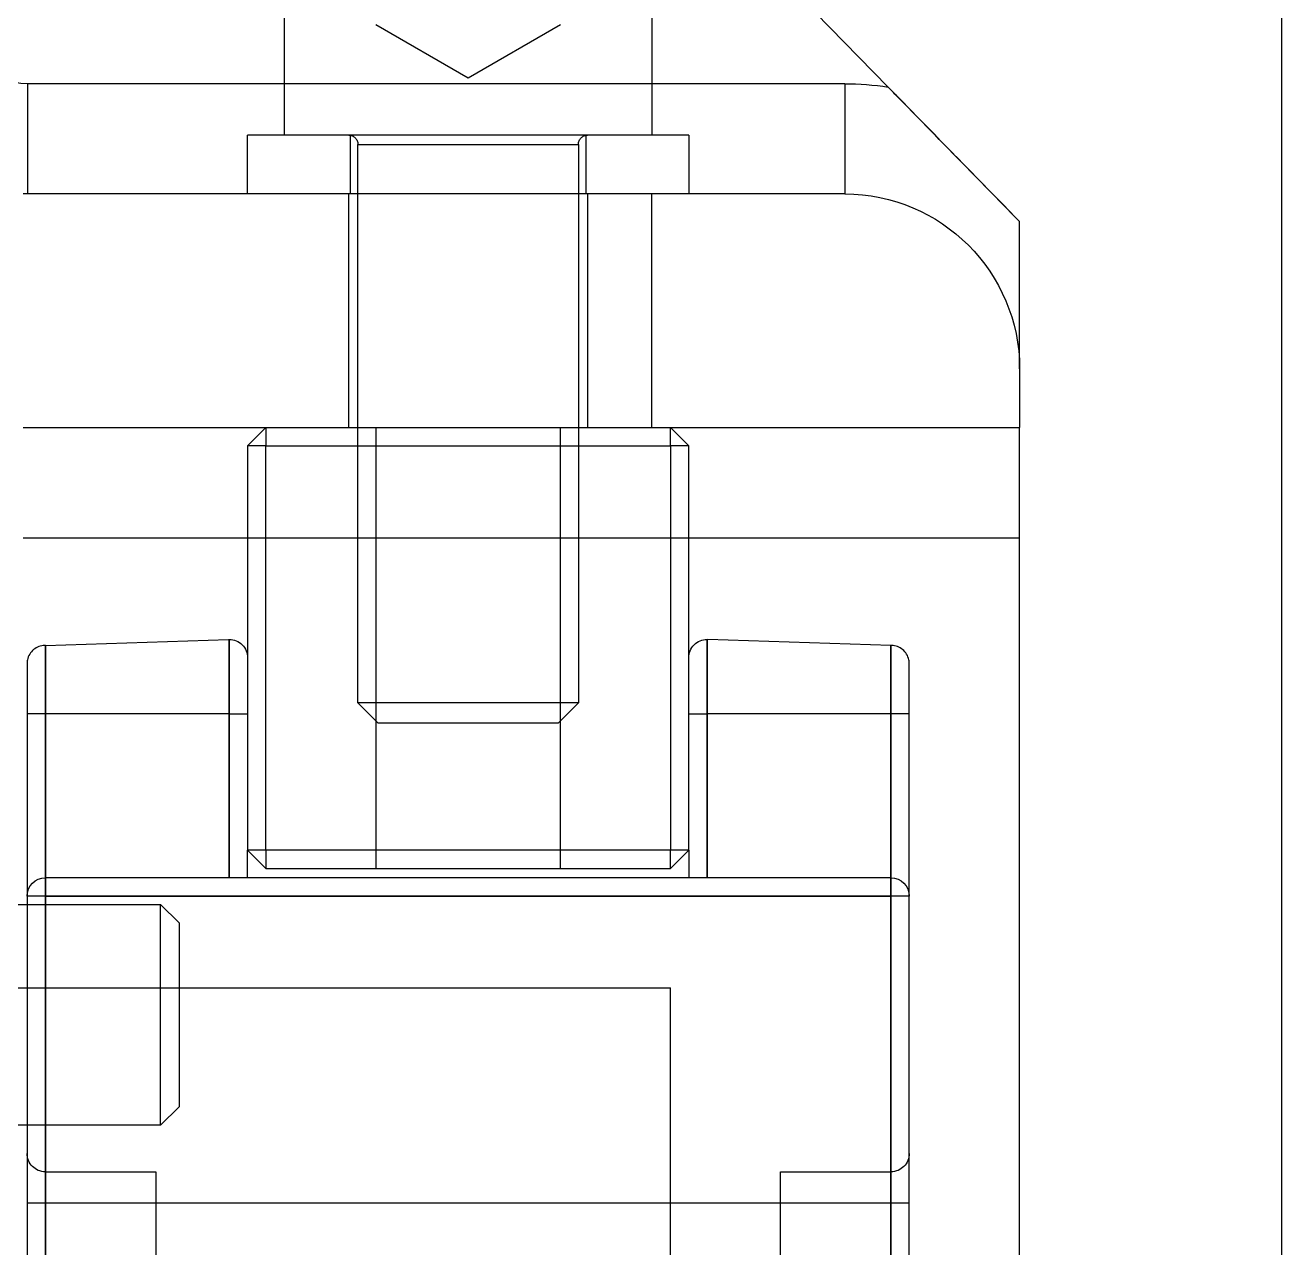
# Model space of a CAD drawing. Header units: metres. Extents: x 0 to 63075, y 0 to 44550.
# Drawn here: x 37315.85 to 37350.03, y 17460.07 to 17493.33 of the extents above; entities that cross this region are included whole.
import ezdxf

# ---------------------------------------------------------------- set-up
doc = ezdxf.new("R2010")
doc.units = ezdxf.units.M
doc.header["$LTSCALE"] = 75
doc.linetypes.add('HIDDEN2', pattern=[4.7625, 3.175, -1.5875])
for name, color, linetype in [('SDM', 7, 'Continuous'), ('SL1', 8, 'Continuous'), ('SL4', 4, 'Continuous'), ('ST1', 7, 'HIDDEN2')]:
    doc.layers.add(name, color=color, linetype=linetype)

# ---------------------------------------------------------------- blocks, each defined once
blk = doc.blocks.new('A$C30d4501c')
at = {"layer": 'SL1'}
blk.add_line((3444.81, 5180.003), (3444.81, 8255.003), dxfattribs=at)
blk = doc.blocks.new('A$C542b401d')
at = {"layer": 'SL4'}
for p, q in [((13.71, 1551.509), (39.131, 1577.531)), ((20.135, 1555.6), (20.135, 1550.2)), ((30.135, 1550.2), (30.135, 1555.6)), ((14.892, 1551.6), (14.892, 1548.6)), ((14.892, 1551.6), (20.135, 1551.6)), ((30.135, 1551.6), (37.123, 1551.6)), ((37.123, 1551.6), (37.123, 1548.6)), ((19.135, 1550.2), (19.135, 1548.6)), ((19.135, 1550.2), (31.135, 1550.2)), ((31.135, 1548.6), (31.135, 1550.2)), ((14.892, 1548.6), (20.135, 1548.6)), ((20.135, 1548.6), (37.123, 1548.6)), ((20.135, 1542.25), (20.135, 1548.6)), ((37.123, 1548.6), (37.237, 1548.601)), ((10.135, 1543.843), (10.135, 1542.25)), ((20.135, 1542.25), (10.135, 1542.25)), ((10.135, 1539.25), (10.135, 1542.25)), ((19.135, 1541.75), (19.635, 1542.25)), ((19.635, 1541.75), (19.635, 1542.25)), ((37.237, 1542.25), (20.135, 1542.25)), ((30.635, 1542.25), (30.635, 1541.75)), ((30.635, 1542.25), (31.135, 1541.75)), ((19.135, 1530.75), (19.135, 1541.75)), ((19.135, 1541.75), (19.635, 1541.75)), ((30.635, 1541.75), (19.635, 1541.75)), ((19.635, 1541.75), (19.635, 1530.75)), ((30.635, 1541.75), (31.135, 1541.75)), ((30.635, 1530.75), (30.635, 1541.75)), ((31.135, 1541.75), (31.135, 1530.75)), ((19.135, 1539.25), (10.135, 1539.25)), ((10.135, 1509), (10.135, 1539.25)), ((37.237, 1539.25), (31.135, 1539.25)), ((13.635, 1536.32), (18.619, 1536.483)), ((18.635, 1536.483), (18.619, 1536.483)), ((18.635, 1534.46), (18.635, 1536.483)), ((31.635, 1536.483), (31.635, 1534.46)), ((31.651, 1536.483), (31.635, 1536.483)), ((36.635, 1536.32), (31.651, 1536.483)), ((13.619, 1536.32), (13.635, 1536.32)), ((13.635, 1536.32), (13.635, 1534.46)), ((36.635, 1534.46), (36.635, 1536.32)), ((36.635, 1536.32), (36.651, 1536.32)), ((13.135, 1534.46), (13.135, 1535.82)), ((37.135, 1535.82), (37.135, 1534.46)), ((13.135, 1534.46), (13.635, 1534.46)), ((13.135, 1529.5), (13.135, 1534.46)), ((13.635, 1534.46), (18.635, 1534.46)), ((13.635, 1534.46), (13.635, 1530)), ((19.135, 1534.46), (18.635, 1534.46)), ((18.635, 1530), (18.635, 1534.46)), ((31.635, 1534.46), (31.135, 1534.46)), ((31.635, 1534.46), (36.635, 1534.46)), ((31.635, 1534.46), (31.635, 1530)), ((36.635, 1530), (36.635, 1534.46)), ((36.635, 1534.46), (37.135, 1534.46)), ((37.135, 1534.46), (37.135, 1529.5)), ((19.135, 1530.75), (19.135, 1530)), ((19.135, 1530.75), (19.635, 1530.75)), ((19.635, 1530.25), (19.135, 1530.75)), ((19.635, 1530.25), (19.635, 1530.75)), ((19.635, 1530.75), (30.635, 1530.75)), ((30.635, 1530.75), (30.635, 1530.25)), ((31.135, 1530.75), (30.635, 1530.25)), ((30.635, 1530.75), (31.135, 1530.75)), ((31.135, 1530), (31.135, 1530.75)), ((30.635, 1530.25), (19.635, 1530.25)), ((13.635, 1530), (13.635, 1529.5)), ((13.635, 1530), (36.635, 1530)), ((36.635, 1530), (36.635, 1529.5)), ((13.135, 1529.5), (13.635, 1529.5)), ((13.135, 1518.71), (13.135, 1529.5)), ((13.635, 1529.5), (13.635, 1518.71)), ((36.635, 1529.5), (13.635, 1529.5)), ((36.635, 1529.5), (37.135, 1529.5)), ((36.635, 1518.71), (36.635, 1529.5)), ((37.135, 1529.5), (37.135, 1518.71))]:
    blk.add_line(p, q, dxfattribs=at)
for centre, radius, start, end in [((37.123, 1553.362), 1.763, 270, 0), ((14.892, 1543.843), 7.757, 90, 98.7683), ((14.892, 1543.843), 4.757, 90, 180), ((13.635, 1529.5), 0.5, 90, 180), ((36.635, 1529.5), 0.5, 0, 90)]:
    blk.add_arc(centre, radius, start, end, dxfattribs=at)
for points, knots in [([(10.135, 1547.85), (10.567, 1548.292), (11.721, 1549.473), (12.895, 1550.675), (13.611, 1551.408), (13.71, 1551.509)], [0, 0, 0, 0, 0.340267, 0.908995, 1, 1, 1, 1]), ([(10.135, 1543.843), (10.135, 1544.422), (10.135, 1545.864), (10.135, 1547.106), (10.135, 1547.85)], [0, 0, 0, 0, 0.40124, 1, 1, 1, 1]), ([(19.135, 1535.983), (19.128, 1536.049), (19.114, 1536.18), (18.998, 1536.345), (18.833, 1536.461), (18.701, 1536.476), (18.635, 1536.483)], [0, 0, 0, 0, 0.25, 0.5, 0.75, 1, 1, 1, 1]), ([(31.635, 1536.483), (31.569, 1536.476), (31.437, 1536.461), (31.272, 1536.345), (31.156, 1536.18), (31.142, 1536.049), (31.135, 1535.983)], [0, 0, 0, 0, 0.25, 0.5, 0.75, 1, 1, 1, 1]), ([(13.135, 1535.82), (13.135, 1535.822), (13.135, 1535.857), (13.145, 1535.948), (13.199, 1536.084), (13.309, 1536.21), (13.453, 1536.298), (13.564, 1536.313), (13.619, 1536.32)], [0, 0, 0, 0, 0.00841, 0.140315, 0.359805, 0.574575, 0.787251, 1, 1, 1, 1]), ([(36.651, 1536.32), (36.706, 1536.313), (36.817, 1536.298), (36.961, 1536.21), (37.071, 1536.084), (37.125, 1535.948), (37.135, 1535.857), (37.135, 1535.822), (37.135, 1535.82)], [0, 0, 0, 0, 0.212749, 0.425425, 0.640195, 0.859685, 0.99159, 1, 1, 1, 1])]:
    blk.add_open_spline(points, degree=3, knots=knots, dxfattribs=at)
at = {"layer": 'ST1'}
for p, q in [((22.625, 1553.2), (25.135, 1551.751)), ((25.135, 1551.751), (27.645, 1553.2)), ((10.135, 1547.85), (13.71, 1551.509)), ((20.135, 1551.6), (30.135, 1551.6)), ((21.935, 1550.2), (21.935, 1548.6)), ((28.335, 1548.6), (28.335, 1550.2)), ((28.135, 1549.95), (22.135, 1549.95)), ((22.135, 1549.95), (22.135, 1534.754)), ((28.135, 1534.754), (28.135, 1549.95)), ((21.885, 1548.6), (21.885, 1542.25)), ((28.385, 1542.25), (28.385, 1548.6)), ((22.635, 1542.25), (22.635, 1530.25)), ((27.635, 1530.25), (27.635, 1542.25)), ((31.135, 1539.25), (19.135, 1539.25)), ((18.635, 1536.483), (18.635, 1534.46)), ((31.635, 1534.46), (31.635, 1536.483)), ((13.635, 1534.46), (13.635, 1536.32)), ((36.635, 1536.32), (36.635, 1534.46)), ((22.135, 1534.754), (28.135, 1534.754)), ((22.135, 1534.754), (22.69, 1534.2)), ((27.581, 1534.2), (28.135, 1534.754)), ((13.135, 1534.46), (13.635, 1534.46)), ((13.635, 1530), (13.635, 1534.46)), ((13.635, 1534.46), (18.635, 1534.46)), ((19.135, 1534.46), (18.635, 1534.46)), ((18.635, 1534.46), (18.635, 1530)), ((31.635, 1534.46), (31.135, 1534.46)), ((31.635, 1530), (31.635, 1534.46)), ((31.635, 1534.46), (36.635, 1534.46)), ((36.635, 1534.46), (37.135, 1534.46)), ((36.635, 1534.46), (36.635, 1530)), ((22.69, 1534.2), (27.581, 1534.2)), ((13.635, 1529.5), (13.635, 1530)), ((36.635, 1529.5), (36.635, 1530)), ((13.135, 1529.5), (13.635, 1529.5)), ((13.635, 1529.5), (36.635, 1529.5)), ((13.635, 1521.15), (13.635, 1529.5)), ((36.635, 1529.5), (36.635, 1521.15)), ((36.635, 1529.5), (37.135, 1529.5)), ((33.5, 1529.27), (33, 1528.77)), ((33.5, 1523.27), (33.5, 1529.27)), ((52.75, 1529.27), (33.5, 1529.27)), ((33, 1528.77), (33, 1523.77)), ((19.635, 1457), (19.635, 1527)), ((48.235, 1527), (19.635, 1527)), ((33, 1523.77), (33.5, 1523.27)), ((33.5, 1523.27), (52.75, 1523.27)), ((16.635, 1522), (13.635, 1522)), ((16.635, 1462), (16.635, 1522)), ((33.635, 1522), (33.635, 1462)), ((36.635, 1522), (33.635, 1522)), ((13.635, 1521.956), (13.635, 1462.044)), ((36.635, 1462.044), (36.635, 1521.956)), ((13.135, 1521.15), (13.635, 1521.15)), ((13.635, 1517.5), (13.635, 1521.15)), ((13.635, 1521.15), (36.635, 1521.15)), ((36.635, 1521.15), (37.135, 1521.15)), ((36.635, 1521.15), (36.635, 1517.5))]:
    blk.add_line(p, q, dxfattribs=at)
for centre, radius, start, end in [((21.885, 1549.95), 0.25, 0, 90), ((28.385, 1549.95), 0.25, 90, 180), ((13.635, 1522.5), 0.5, 180, 270), ((36.635, 1522.5), 0.5, 270, 0)]:
    blk.add_arc(centre, radius, start, end, dxfattribs=at)

msp = doc.modelspace()

# ---------------------------------------------------------------- block references
at = {"layer": 'SDM'}
msp.add_blockref('A$C30d4501c', (33905.222, 10780.374), dxfattribs=at)
at = {"layer": 'SDM', "xscale": -1}
msp.add_blockref('A$C542b401d', (37353.032, 15940.137), dxfattribs=at)

doc.saveas('drawing.dxf')
